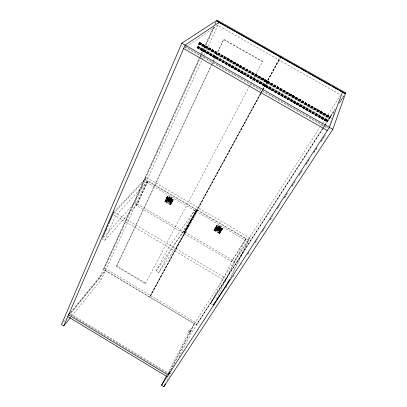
<?xml version="1.0" encoding="UTF-8"?>
<svg xmlns="http://www.w3.org/2000/svg" width="407" height="407" viewBox="0 0 407 407"><rect width="100%" height="100%" fill="white"/><g stroke="black" fill="none" stroke-linecap="round" stroke-linejoin="round"><path stroke-width="0.31" stroke-dasharray="2.04 1.53" d="M168.819 202.299L170.798 203.261L171.25 202.849C171.627 201.551 169.989 201.287 169.149 201.887L168.819 202.299L165.995 200.392L165.186 201.256L165.349 201.592L167.877 201.75L168.213 201.333C166.219 197.232 174.043 196.815 170.813 200.539L170.569 200.376L171.973 197.736L169.821 196.469L168.417 199.109L167.002 198.468L166.402 199.16C166.941 196.388 175.366 200.9 170.945 203.256L170.675 204.482L172.69 200.483L172.42 200.32L171.545 201.063L168.396 198.524L167.348 198.601L167.47 197.39C168.869 195.431 165.929 198.886 167.801 196.591L173.199 199.852L171.093 204.228L170.37 204.807L165.105 201.719L164.952 201.333L167.185 197.029L172.817 200.544L172.705 200.183M167.333 198.056L166.081 200.498M327.264 121.891L330.448 116.799L327.264 121.891L197.171 47.823C199.888 39.265 201.231 42.608 197.171 47.823M166.967 201.144L167.633 199.44C166.626 200.844 166.57 197.69 166.773 199.934C167.145 200.061 167.75 199.613 167.618 199.206C166.356 197.7 166.448 202.457 167.023 197.146L167.664 196.545L167.145 197.039M167.501 199.613L166.982 199.511L166.88 199.064M167.643 199.384L167.073 199.817L167.023 197.146L167.409 197.074M171.245 202.91L172.11 200.829L171.301 200.885L171.225 200.183C169.633 200.783 169.129 197.481 169.215 198.682M171.062 200.712L171.225 200.183C169.77 201.033 168.564 198.733 169.251 198.224M166.087 199.883L166.422 199.471L165.995 200.392L166.229 199.511L166.86 199.115L166.733 198.748L167.099 198.901L166.656 199.796L166.906 199.41M170.884 201.475C170.594 203.536 170.711 200.081 172.1 201.45L171.769 201.867M170.767 202.279C173.016 201.775 169.984 200.819 170.309 199.578L169.887 199.628M217.414 229.207L217.419 228.999C219.495 222.919 221.83 231.507 217.643 229.701C215.822 227.94 220.141 228.088 218.966 229.909L219.246 230.072L219.485 229.67L219.205 229.507L218.885 229.97M166.809 199.547L167.18 198.112M171.876 201.379L172.69 200.483L171.881 201.455L172.197 200.941M216.672 225.432L216.27 226.043L216.183 228.683L213.894 230.296L216.58 225.519L216.987 225.453L222.441 228.739L219.724 233.506L214.046 230.474L214.224 229.558L214.672 229.802L214.367 229.94L214.224 229.558M222.451 228.785L222.115 229.477L216.438 225.931L216.193 228.622L216.692 228.113L216.031 227.727L215.766 228.658L216.102 228.775L216.692 228.113M169.841 201.175L170.131 200.702L170.406 200.86L170.197 201.277L169.923 201.119C170.803 199.903 168.681 199.216 168.167 199.873C168.605 202.137 170.818 201.445 171.632 199.043M217.867 231.1L219.287 230.245L220.284 230.805L220.187 231.634L215.283 228.678L215.033 229.202L215.995 229.94L220.029 232.076L221.087 230.291L219.775 229.253L221.301 226.668L219.124 225.386L218.986 225.615L221.169 226.892L221.301 226.668M215.374 228.836L215.578 227.874L216.458 226.872L221.276 229.69L219.683 233.267L222.237 228.948M215.868 228.006L215.776 227.538L216.148 227.691C215.659 229.1 215.562 227.874 216.529 228.393M213.94 230.377L214.433 229.548L214.677 229.777L214.26 230.342L216.916 230.545L217.18 230.087C216.295 228.413 218.411 225.346 220.136 227.009C221.494 228.79 218.554 229.66 220.004 231.176C220.462 231.212 221.077 230.448 220.523 230.138C219.231 229.797 219.052 234.02 219.724 233.506M220.355 231.746L221.255 229.675L220.513 229.772L220.365 229.024L217.511 227.35L216.214 227.335L216.458 226.872M167.867 196.856L167.801 196.591M220.055 230.672L219.877 231.1L219.938 230.337M215.278 228.653L215.415 228.23L214.138 230.011L214.26 230.342L219.332 233.323L219.856 232.682L219.597 233.608M170.502 204.838C172.069 202.198 169.047 206.415 170.899 203.271M216.672 227.996C215.654 229.309 216.066 227.62 216.265 226.923L215.033 229.202M167.358 198.056C166.499 199.888 167.679 195.019 166.946 198.468M170.675 204.482L170.798 203.261L171.525 201.974M167.053 198.479L167.196 197.303L167.755 196.571M219.124 225.386L217.603 227.981L216.519 227.462L216.753 226.073L218.213 226.933L216.763 226.099M216.326 226.882C215.639 228.286 216.514 225.682 217.023 225.626L216.758 225.809L217.033 225.646L222.115 228.612L221.973 229.406L221.082 230.362L221.352 229.833M170.823 203.266L170.65 204.421L170.879 203.917L170.665 204.126L165.359 201.104L167.496 196.581M173.016 200.071L172.802 199.756L173.016 200.071L170.711 204.716L170.324 204.787L170.869 201.592M170.324 204.787L170.879 201.648L170.365 201.323L170.96 201.821L170.716 202.223M169.821 196.469L168.956 198.031L167.506 197.181L167.16 198.896M166.656 199.639L167.023 197.146L167.063 199.72L167.638 199.267M219.683 233.267L220.09 232.036M220.268 229.594L220.365 229.024L219.058 228.485M216.214 227.335L216.85 225.402M216.672 225.977L216.27 226.043L215.761 228.469L215.908 227.844M216.27 226.043L215.751 228.5L215.888 227.895L215.578 227.874L215.751 228.622L215.944 227.798M219.811 230.917L219.948 230.281M220.197 231.145C221.128 230.123 219.775 231.354 219.922 232.092M219.821 230.886L219.973 230.23M171.332 202.798L167.297 200.732L167.582 199.542L165.105 201.719L167.45 199.639M220.716 230.662C220.462 231.451 219.51 230.662 220.004 230.184M166.86 198.509L167.17 197.247L165.186 201.256L166.315 199.852L165.98 200.29M219.872 230.815L220.05 230.143M216.107 227.325L216.397 226.134L216.015 227.36M215.802 228.424L215.985 227.757M220.095 230.113L219.897 230.794L220.151 230.092M215.827 228.408L216.031 227.727M214.53 229.889L219.597 232.865L219.826 232.662L219.368 233.593L219.938 230.448L219.424 230.118L219.978 230.566L219.836 231.044L219.933 230.393M215.995 229.94L216.616 228.322L216.153 228.734L216.575 228.363M215.919 228.179L215.766 228.658L215.954 228.235M220.294 228.337C220.828 228.673 217.801 228.739 218.096 227.157M221.79 229.37L222.029 228.637L222.441 228.907M216.265 229.482L216.672 228.225L216.183 228.683L216.651 228.276M215.858 228.393L216.086 227.706M219.856 231.074L219.978 230.566M216.758 226.216L217.038 225.743M220.212 230.077L219.963 230.774L220.273 230.072M216.789 227.584L217.511 227.35L217.333 227.844L218.493 227.859L218.62 228.23M329.197 129.233L329.39 128.714M170.904 201.424L170.675 202.035L170.869 201.531M328.866 126.379L330.647 121.622M331.537 119.246L332.204 117.46M333.094 115.084L333.765 113.299M170.93 201.379C170.319 201.862 171.347 202.508 171.606 201.903M216.209 227.686L216.646 226.297M166.641 199.7L166.85 199.171M170.721 201.958L170.971 201.338M166.85 199.232L166.641 199.73L166.86 199.288M171.016 201.302L170.747 201.938L171.067 201.277M166.992 198.942L166.717 199.572L167.043 198.916M215.807 228.714L215.995 228.286M220.029 230.774L220.335 230.077L219.653 229.624L219.444 228.419L219.597 229.044M104.767 240.43L115.517 215.883L147.848 180.978L137.245 204.019L104.767 240.43L102.172 238.889L134.915 202.645L146.423 177.416L249.847 238.029L230.83 277.543M215.959 228.388L216.27 227.691M171.011 204.314L170.706 204.299L170.879 203.917M70.742 313.227L99.277 278.383L212.973 28.215M214.81 24.171L215.858 21.861M260.516 93.605L149.603 296.947L103.52 269.378L199.394 58.516M199.654 57.936L200.972 55.052M201.231 54.472L213.838 26.74M214.891 24.43L215.939 22.12M103.52 269.378L104.599 268.071L199.791 59.04M200.056 58.46L201.368 55.576M201.633 54.996L214.52 26.704M71.764 316.051L101.323 279.609L219.017 22.833M213.4 305.092L210.75 303.51L225.33 280.886L246.113 238.588L231.573 261.492L136.289 205.316L146.79 182.458L147.873 181.293L196.469 209.788L183.562 233.191L196.469 209.788M136.289 205.316L137.373 204.095L147.873 181.293M218.147 227.075C217.028 227.055 219.383 230.331 220.411 228.459M219.531 229.97L219.653 229.624L221.082 230.362M116.448 266.382L116.799 265.944L145.686 283.191L145.37 283.648L116.448 266.382L211.253 65.354M211.523 64.779L212.881 61.905M213.151 61.335L223.743 39.276L262.673 61.35L251.119 83.252M116.799 265.944L211.289 65.675M211.559 65.1L212.912 62.23M213.187 61.655L223.743 39.276M220.401 230.087L220.065 230.784L220.467 230.113M229.991 278.551L248.565 240.028L145.441 179.568L114.57 212.439M171.123 201.262L170.808 201.918L171.184 201.256M171.108 199.293L172.415 200.29L172.883 199.73L167.842 196.769L167.323 197.405M215.995 228.393L216.336 227.701M245.833 238.731L245.141 240.14L195.848 211.233L183.827 233.343L196.739 209.946L245.833 238.731L231.573 261.492M216.458 298.865L234.808 261.518L249.847 238.029M167.414 196.667L164.947 201.541M210.75 303.51L232.433 260.119L234.808 261.518M262.612 90.12L149.837 297.085L196.367 324.928L322.492 128.546M216.046 228.332L215.837 228.739L216.102 228.368M167.079 380.418L171.703 371.357M178.927 357.198L191.066 333.414L322.736 128.917M170.757 370.055L195.294 322.288M170.609 369.932L194.317 323.814L105.438 270.64L70.625 313.12M167.399 373.947L188.98 332.163L319.922 127.315M216.616 226.302L216.987 225.453M145.37 283.648L249.094 86.91M249.343 86.62L250.87 83.537M220.034 232.972L219.632 233.033L219.826 232.662M170.925 201.77L170.696 202.193L170.899 201.709C169.963 201.46 170.655 200.269 171.245 201.256L170.874 201.913L171.306 201.272M156.156 271.016L168.752 247.395L194.622 210.205L197.059 211.64L184.875 233.964L158.776 272.578L156.156 271.016L182.514 232.57L194.622 210.205M158.776 272.578L171.469 249.003L197.059 211.64M216.031 228.403L216.402 227.722M167.618 198.723L168.396 198.524L168.152 198.977L169.363 199.028L169.46 199.379M149.603 296.947L260.175 93.849M260.48 93.289L262.301 89.942M262.607 89.387L279.919 57.58M260.821 93.05L262.342 90.262M262.642 89.703L279.96 57.906M262.917 89.56L280.245 57.763M260.826 93.783L149.837 297.085M261.126 93.223L280.281 58.089M166.422 199.471L165.186 201.256M220.391 228.21L221.856 229.07L221.723 229.299M219.938 231.145L220.523 230.138M219.597 232.865L219.322 233.297L219.795 232.651M219.414 233.608L219.907 232.723M221.851 229.4L222.283 228.561L222.024 228.897M219.551 233.618L219.948 232.809M222.364 228.622L221.032 230.169L221.255 229.675L220.752 229.95L221.723 229.131M222.13 229.273L222.42 228.698M167.221 198.896L166.845 199.552L167.404 198.962M219.978 232.092L220.355 231.578M221.311 229.736L221.087 230.291L221.973 229.406L221.032 230.169M222.008 228.658L220.752 229.95M221.708 229.268L222.085 228.617M220.477 227.538L218.752 230.474L217.72 230.26L217.033 229.462L218.757 226.531M218.951 230.423L219.831 228.912M219.246 230.072L220.528 227.732M219.129 230.347L220.635 227.793L218.457 226.521L216.956 229.075M219.287 230.245L220.533 228.113M218.844 231.608L219.108 231.156M214.189 230.001L215.064 229.248L214.138 230.011L216.58 225.519M218.244 230.052L219.861 227.299M218.127 230.433L219.007 228.922M219.51 228.856L219.256 228.515L220.136 227.009M218.361 230.072L219.933 227.391M218.473 230.077L219.994 227.488M218.335 230.474L220.279 227.172M218.691 230.047L220.075 227.691M220.391 227.35L218.549 230.489L218.132 230.647M217.536 230.138L219.592 226.638M217.816 229.858L219.485 227.02M217.72 230.26L218.803 228.413M218.707 228.581L219.79 226.74M218.02 229.98L219.688 227.142M217.918 230.362L219.973 226.862M218.961 226.511L217.114 229.65L217.18 230.087M217.435 229.309L218.818 226.953M217.231 229.828L219.175 226.526M217.511 229.512L219.037 226.923M217.572 229.609L219.149 226.928M217.374 229.991L218.259 228.48M217.094 228.536L218.498 228.073L219.383 226.567M217.643 229.701L219.261 226.948M216.972 228.887L218.223 226.755M217.14 228.836L218.564 226.577M216.977 229.268L217.867 227.762M216.458 227.752L216.066 228.424L216.514 227.793M215.288 228.602L214.138 230.011M216.677 226.292L217.043 225.707M214.672 229.69L214.291 230.342L216.916 230.545M216.163 227.32L216.376 226.872M215.105 229.289L215.318 228.775M213.894 230.296L214.209 229.599M216.397 225.941L216.753 225.407M214.006 230.443L214.535 229.558L214.372 230.087M216.488 226.261L216.941 225.427M214.565 229.573L214.046 230.474L216.473 228.419M215.145 228.683L216.005 227.218M166.687 199.862L166.941 199.461M220.63 230.225L220.167 230.83L220.63 230.225L221.215 230.276M320.263 126.781L321.973 124.11M322.313 123.57L340.435 95.228M322.837 128.012L324.211 125.875M324.552 125.341L335.2 108.791M340.008 101.318L343.788 95.447M196.367 324.928L324.542 125.778M324.888 125.244L335.195 109.229M339.316 102.823L343.788 95.884M323.082 128.383L324.796 125.717M325.142 125.183L334.768 110.231M339.24 103.292L344.052 95.818M247.593 254.197L248.636 252.605M255.22 242.501L256.608 240.374M262.5 231.334L264.229 228.678M270.121 219.638L271.856 216.977M277.747 207.936L279.482 205.281M284.335 197.838L286.762 194.114M291.956 186.136L294.383 182.417M299.583 174.44L302.009 170.716M306.171 164.336L309.635 159.02M313.792 152.64L317.262 147.324M321.418 140.944L324.883 135.623M225.793 287.825L227.182 285.694M233.084 276.648L234.819 273.987M240.715 264.942L242.45 262.281M247.654 254.294L250.086 250.57M255.291 242.587L257.717 238.863M262.576 231.41L265.354 227.152M270.212 219.704L272.985 215.445M277.152 209.061L280.275 204.268M284.437 197.883L287.907 192.562M292.068 186.177L295.543 180.856M299.013 175.529L302.482 170.207M306.298 164.357L310.114 158.501M313.929 152.645L317.75 146.795M320.869 142.002L325.381 135.083M219.968 231.166L220.223 230.784M170.94 201.933L171.367 201.292M195.848 211.233L196.739 209.946M215.898 228.775L216.163 228.398M170.742 202.254L171.006 201.872M216.122 228.464L216.565 227.839M166.712 199.888L166.982 199.511M172.1 201.45L171.535 201.404L171.032 201.994L171.428 201.323M220.675 230.27L220.218 230.886L220.706 230.326M216.61 227.884L216.148 228.495L216.641 227.94M220.284 230.805L220.004 231.176L220.35 230.82M171.006 201.969L171.484 201.358M170.314 204.462L170.818 203.897M170.37 204.807L170.955 203.978M170.457 204.833L171.001 204.065M171.805 201.267L172.11 200.829L171.545 201.063L171.825 201.287L173.199 199.852M172.461 200.407L173.046 199.669L172.812 200.02L173.199 200.061M171.856 201.333L172.151 200.87M172.537 200.473L173.087 199.7M172.609 200.493L173.153 199.771M172.207 201.063L171.881 201.48L172.69 200.483M172.817 200.544L173.219 199.939M171.454 202.579L171.958 201.816L171.642 201.567L171.093 202.086M216.224 228.419L215.934 228.785L216.29 228.434M169.785 202.803L170.116 202.386M171.662 199.242C171.093 200.656 169.307 202.844 168.127 200.885L170.477 197.878M169.928 201.643L171.657 199.435M170.095 201.562C173.077 197.339 171.108 200.977 170.309 199.578L170.482 200.219M170.243 201.455L171.622 199.618M169.231 201.277C170.782 200.58 172.059 197.619 169.694 198.428M169.343 201.292L171.484 198.657M169.134 201.668L171.388 198.901L169.236 197.639M169.561 201.287L171.576 198.85M169.337 201.709L171.225 199.323L171.159 198.906M170.64 200.341L169.149 201.887M167.46 198.998L166.977 199.603L167.511 199.043M168.391 201.231L170.701 198.392M168.722 201.012L169.816 199.639M169.704 199.827L171.057 198.168M168.554 201.379L170.894 198.53M168.91 201.155L171.225 198.311M168.737 201.501L170.111 199.832M169.953 200.076L171.047 198.708M168.93 201.597L171.367 198.479M171.973 197.736L171.81 197.939L169.653 196.673M170.274 197.838L168.035 200.692L168.213 201.333M170.055 198.26L168.386 200.213M168.452 200.636L170.268 198.25M169.281 199.633L170.681 197.944M168.244 201.063L170.492 198.295M168.564 200.834L170.599 198.336M168.147 199.593L168.971 199.196L169.78 199.415L170.879 198.041M167.984 199.923L169.521 197.985M167.949 200.107L169.688 197.904M168.111 200.056L169.872 197.848M167.949 200.3L169.047 198.931M167.974 200.498L170.07 197.827M168.595 199.796L169.856 198.321M164.927 201.414L165.344 200.849L165.654 201.18M165.028 201.663C165.125 200.427 166.163 201.216 165.603 200.834M164.952 201.333L165.105 201.719L165.669 200.855M165.105 201.719L165.725 200.895M170.335 204.543L165.318 201.597L165.776 200.977M167.241 197.354L167.506 196.835M63.507 322.064L66.321 318.63M70.564 312.388L106.191 268.996M167.033 199.557L166.743 199.913L167.089 199.593M220.365 229.024L220.024 229.426L219.907 229.029M220.248 230.947L220.736 230.382L221.052 230.632L220.141 231.176L220.594 230.779M262.673 61.35L262.429 61.615L223.443 39.504M171.108 201.953L170.798 202.299L171.169 201.984M171.576 201.455L171.057 202.025L171.612 201.511M220.258 230.978L220.752 230.443M167.028 199.659L167.552 199.094M216.188 228.586L216.687 228.057M220.416 230.82L220.075 231.186L220.848 230.973L220.736 230.611M113.828 211.996L146.423 177.416M171.23 202.854L171.571 202.493M216.351 228.439L216.005 228.795L216.417 228.434M167.048 199.689L167.592 199.145M165.232 201.246L166.041 200.458M216.188 228.653L216.687 228.174M171.545 201.063L172.436 200.208M167.15 199.623L166.804 199.949L167.211 199.644M167.063 199.72L167.618 199.206M220.614 231.288L220.314 231.608M171.103 202.116L171.668 201.745M171.23 202.004L170.864 202.325L171.291 202.02M167.079 199.786L167.643 199.323M217.063 227.711L217.511 227.35M166.87 199.969L167.272 199.659M171.357 202.02L170.935 202.335L171.779 202.167L171.657 201.801L171.098 202.213L171.637 201.852M167.333 199.659L166.906 199.969L167.394 199.654M167.058 199.878L167.613 199.491M185.18 47.538L186.218 46.83M186.737 46.479L217.857 25.366L340.664 94.867M171.026 202.31L171.474 201.999M167.023 199.923L167.547 199.578M167.888 198.85L168.396 198.524M168.971 199.196L169.363 199.028L169.022 199.135M218.183 227.986L218.493 227.859L217.867 228.032M218.076 228.017L218.493 227.859M168.773 199.216L169.363 199.028M170.731 200.168L171.225 200.183M171.657 201.801L171.958 201.816M165.349 201.592L167.877 201.75M171.556 199.791L171.286 199.903M218.498 228.073L219.256 228.515M199.71 42.465L330.448 116.824M199.644 42.501L330.428 116.885M199.567 42.567L330.387 116.977M199.771 42.786L330.25 117.002M199.471 42.664L330.331 117.094M199.725 42.939L330.158 117.13M199.369 42.791L330.26 117.241M199.669 43.111L330.057 117.277M199.262 42.944L330.169 117.404M199.145 43.117L330.062 117.587M199.506 43.503L329.818 117.633M198.911 43.513L329.828 117.994M198.799 43.722L329.701 118.203M198.692 43.941L329.573 118.406M198.229 46.352L328.113 120.289M198.123 46.566L327.986 120.492M198.011 46.774L327.864 120.696M197.41 46.795L327.864 121.067M197.777 47.166L327.63 121.098M197.324 46.998L327.742 121.255M197.665 47.339L327.523 121.281M197.253 47.187L327.625 121.423M197.553 47.492L327.437 121.444M197.192 47.36L327.523 121.571M197.151 47.507L327.432 121.693M197.359 47.716L327.304 121.708M197.13 47.634L327.36 121.79M197.125 47.726L327.299 121.856M184.539 46.144L327.737 127.773M185.144 47.105L327.543 128.286M146.79 182.458L195.579 211.075M169.068 197.843L171.276 199.084M218.325 226.745L220.502 228.022M167.506 197.181L168.956 198.031M165.496 201.241L170.706 204.299M214.367 229.94L219.632 233.033M134.915 202.645L137.245 204.019M137.373 204.095L184.473 231.853M184.732 232.005L232.3 260.042M114.372 212.317L228.363 279.762M113.37 214.611L228.078 282.514M104.599 268.071L197.136 323.412M99.277 278.383L101.323 279.609M188.98 332.163L191.066 333.414M70.299 313.746L167.984 372.848M70.319 314.713L168.147 373.916M169.78 199.415L170.391 200.03M167.297 200.732L166.356 200.025M166.56 199.099L166.875 199.349M218.03 227.33L217.984 227.035M222.019 229.121L222.115 229.477M220.263 231.008L220.752 230.56L220.263 231.008M199.028 43.31L198.591 44.149L329.446 118.605L329.95 117.786L199.028 43.31M198.326 46.144L197.894 46.978L327.742 120.899L328.24 120.09L198.326 46.144M189.174 329.629L188.065 331.766L192.099 331.384L189.174 329.629"/><path stroke-width="0.61" d="M166.524 375.641L161.569 385.236L163.899 386.65L332.845 129.304L345.426 93.681L216.387 20.706L181.776 43.208L61.498 324.516L63.777 325.9L70.569 317.531M345.161 93.747L345.502 92.776L281.196 56.415L280.55 57.204L290.486 62.826M342.485 92.018L329.395 127.335L161.569 385.236M63.777 325.9L185.124 45.116L219.251 22.324M102.915 237.174L103.663 235.455M104.156 234.315L104.899 232.595M105.398 231.451L106.883 228.022M107.377 226.877L108.12 225.163M108.618 224.018L112.831 214.296M113.08 213.721L113.828 211.996M228.078 282.514L228.902 280.815M230.001 279.258L213.4 305.092L214.514 302.828M163.899 386.65L165.344 383.816M169.892 371.739L168.157 375.112L68.564 314.825L70.162 312.876M168.295 374.43L169.739 371.616M280.265 57.351L280.876 56.232L217.409 20.35L216.468 20.966L225.809 26.252M344.815 93.844L345.502 92.776M280.876 56.232L280.225 57.026L236.253 32.158M226.908 26.872L235.154 31.532M291.595 63.451L299.878 68.137M300.982 68.763L307.056 72.197M308.16 72.822L330.799 85.628M331.909 86.248L337.983 89.688M339.087 90.308L344.607 93.432M181.776 43.208L332.845 129.304M183.623 48.591L327.309 130.54M67.821 316.539L167.14 376.679"/></g></svg>
